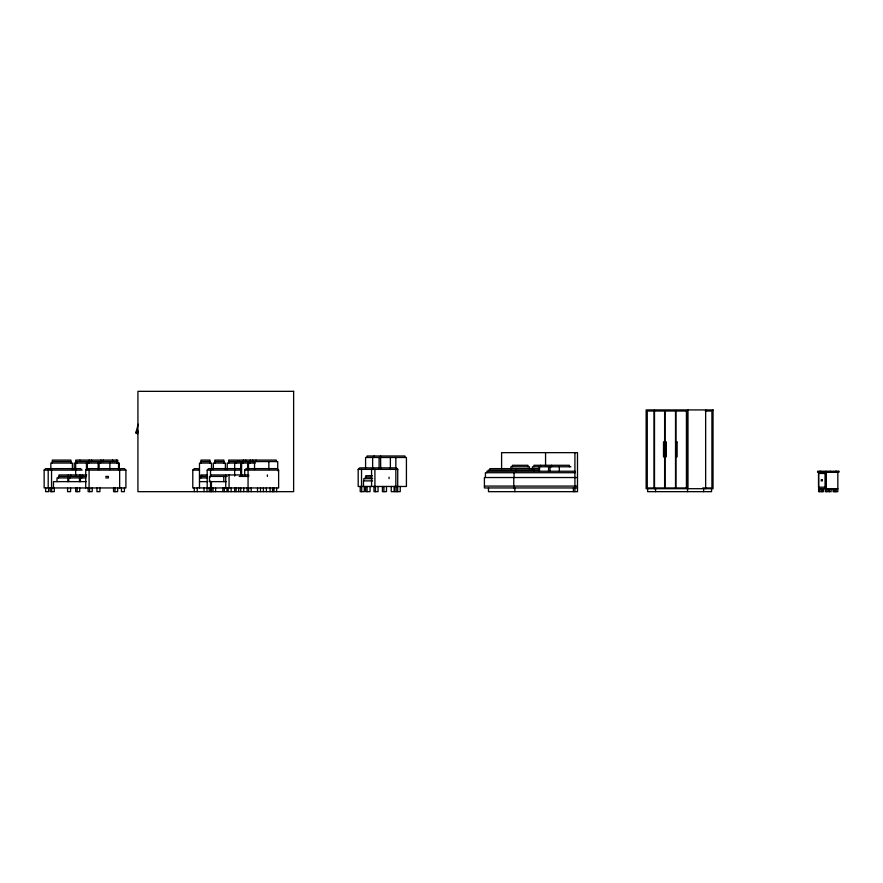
<?xml version="1.0" encoding="UTF-8"?>
<svg xmlns="http://www.w3.org/2000/svg" width="883" height="883" viewBox="0 0 883 883"><rect width="100%" height="100%" fill="white"/><g stroke="black" fill="none" stroke-linecap="round" stroke-linejoin="round"><path stroke-width="1.32" d="M138.19 424.226L135.783 433.2L137.505 433.663L138.201 431.103M119.216 470.109L120.706 468.63L124.426 468.63L125.905 470.109L125.905 487.946L44.15 487.946L44.15 470.109L45.64 468.63L49.36 468.63M85.728 487.946L85.728 470.109L87.218 468.63L118.167 468.63L119.647 470.109L119.647 487.946M192.792 470.109L194.282 468.63L197.991 468.63L199.481 470.109L192.792 470.109L192.792 487.946L210.706 487.946L210.706 491.665M207.185 470.109L208.675 468.63L239.613 468.63L241.103 470.109L207.185 470.109L207.185 487.946M244.712 475.606L244.712 470.109L246.202 468.63L277.152 468.63L278.631 470.109L278.631 487.946L211.423 487.946L211.423 481.632M365.584 468.023L365.584 457.482L406.423 457.482L406.423 486.467L358.189 486.467L358.189 469.37L359.679 467.88L396.279 467.88L397.758 469.37L397.67 491.665M373.056 467.88L371.566 469.37L371.566 486.467M705.34 411.025L711.919 411.025L711.919 487.946L702.702 487.946M52.329 461.566L70.905 461.566M75.739 461.566L117.031 461.566L117.031 463.056M200.96 461.566L210.011 461.566M214.834 461.566L223.885 461.566M228.719 461.566L277.726 461.566L277.726 470.782M255.22 463.056L227.229 463.056L227.229 469.557M570.915 466.776L532.438 466.776L532.46 470.109M539.745 468.63L489.855 468.63L489.855 470.109M358.189 469.37L397.758 469.37M44.15 470.109L82.108 470.109L80.629 468.63L49.691 468.63L48.201 470.109L48.201 487.946M85.728 470.109L125.905 470.109M244.712 470.109L278.631 470.109M539.789 470.109L488.376 470.109L488.376 471.235M574.988 471.235L486.919 471.235L486.919 472.714M575.12 472.714L485.429 472.714L485.429 477.548M86.744 474.955L59.04 474.955L59.04 476.434M207.428 474.955L200.96 474.955L200.971 477.924M372.251 475.694L365.816 475.694L365.816 477.173M199.481 476.058L202.152 476.058M86.435 476.434L58.499 476.434L58.499 477.924M105.728 476.434L108.377 476.434L108.377 477.924L105.728 477.924M200.96 476.434L207.428 476.434M227.141 476.423L209.492 476.423L209.492 481.632L226.434 481.632M239.271 476.423L248.697 476.423L248.697 474.944L210.971 474.944L210.971 476.423M371.92 477.173L365.275 477.173L365.275 478.652M577.493 477.537L484.414 477.537L484.414 487.946L577.493 487.946M85.883 477.924L57.02 477.924L57.02 481.632M199.481 477.924L207.494 477.924M372.571 478.652L363.796 478.652L363.796 480.882M372.571 480.882L363.465 480.882L363.465 486.467M86.291 481.632L53.477 481.632L53.477 487.946M199.481 481.632L207.715 481.632M484.414 486.091L577.493 486.091M818.629 488.696L837.835 488.696M136.07 432.129L137.803 432.593M837.835 472.35L837.835 491.665L833.066 491.665L833.066 488.696M836.598 471.235L836.598 472.35M836.223 488.696L836.223 491.665M835.671 471.235L835.671 472.35M835.296 488.696L835.296 491.665M833.994 488.696L833.994 491.665M831.146 488.696L831.146 491.665L828.607 491.665L828.607 488.696M830.484 471.235L830.484 472.35M829.534 488.696L829.534 491.665M827.857 488.696L827.857 491.665L825.329 491.665L825.329 488.696M826.245 472.35L826.245 491.665M825.98 471.235L825.98 472.35M825.053 473.454L825.053 487.206M823.398 488.696L823.398 491.665L818.629 491.665L818.629 472.35M822.47 488.696L822.47 491.665M821.168 488.696L821.168 491.665M820.804 471.235L820.804 472.35M819.865 471.235L819.865 472.35M819.556 488.696L819.556 491.665M711.555 488.696L711.555 491.665L647.636 491.665L647.636 488.696M705.649 409.922L705.649 488.696M703.608 488.696L703.608 491.665M687.945 409.922L687.945 488.696M687.526 488.696L687.526 491.665M686.422 411.025L686.422 487.946M675.892 411.025L675.892 487.946M675.528 411.025L675.528 487.946M664.998 411.025L664.998 487.946M664.623 411.025L664.623 487.946M655.572 488.696L655.572 491.665M654.502 409.922L654.502 488.696M654.093 411.025L654.093 487.946M574.921 452.648L574.921 491.665M573.42 487.946L573.42 491.665M569.425 466.776L569.425 465.286L533.928 465.286L533.928 466.776M559.336 466.776L559.336 471.235M551.522 465.286L551.522 466.776M550.032 466.776L550.032 471.235M548.553 466.776L548.553 471.235M545.562 452.648L545.562 466.103M540.749 465.286L540.749 466.776M539.27 466.776L539.27 471.235M533.939 470.109L533.939 471.235M529.469 469.005L529.469 466.776L510.882 466.776L510.882 469.005M527.979 466.776L527.979 465.286L512.372 465.286L512.372 466.776M516.246 470.109L516.246 471.235M514.855 487.946L514.855 491.665M514.049 472.714L514.049 477.548M513.774 477.537L513.774 487.946M501.599 468.796L501.599 452.648L577.493 452.648L577.493 491.665L488.476 491.665L488.476 487.946M404.944 457.482L404.944 455.992L367.074 455.992L367.074 457.482M400.231 486.467L400.231 491.665L394.569 491.665L394.569 486.467M396.18 486.467L396.18 491.665M395.838 457.482L395.838 486.467M394.215 486.467L394.215 491.665L391.235 491.665L391.235 486.467M390.374 457.471L390.374 469.072M389.072 477.173L389.072 478.652M386.489 486.467L386.489 491.665L382.427 491.665L382.427 486.467M383.917 486.467L383.917 491.665M380.595 455.992L380.705 469.072M379.105 457.482L379.105 468.023M378.034 486.467L378.034 491.665L373.973 491.665L373.973 486.467M375.463 486.467L375.463 491.665M374.911 469.37L374.911 486.467M374.127 455.992L374.127 457.471M372.648 457.471L372.648 469.072M370.054 486.467L370.054 491.665L365.606 491.665L365.606 486.467M367.074 486.467L367.074 491.665M364.282 486.467L364.282 491.665L360.22 491.665L360.22 486.467M361.71 486.467L361.71 491.665M361.533 469.37L361.533 486.467M276.611 487.946L276.611 491.665M276.247 461.566L276.247 460.076L238.907 460.087L238.907 461.566M274.028 487.946L274.028 491.665M273.057 487.946L273.057 491.665M272.538 487.946L272.538 491.665M270.088 487.946L270.088 491.665M268.851 461.566L268.851 469.469M267.372 474.944L267.372 476.423M266.379 487.946L266.379 491.665M263.399 487.946L263.399 491.665M260.507 487.946L260.507 491.665M257.527 487.946L257.527 491.665M256.037 460.076L256.037 461.566M254.547 461.566L254.547 469.557M252.781 460.087L252.781 461.566M251.18 487.946L251.18 491.665M250.364 460.087L250.364 461.566M250.021 461.566L250.021 463.056M248.531 463.056L248.531 469.557M248.598 487.946L248.598 491.665M248.068 470.109L248.068 487.946M247.615 463.056L247.615 469.557M247.119 487.946L247.119 491.665M245.849 460.087L245.849 461.566M243.708 487.946L243.708 491.665M243.432 460.087L243.432 461.566M243.079 461.566L243.079 463.056M241.6 463.056L241.6 476.058M240.673 463.056L240.673 476.058M240.728 487.946L240.728 491.665M238.697 487.946L238.697 491.665M237.759 461.566L237.759 460.087L228.719 460.087L228.719 463.056M236.158 461.566L236.158 463.056M236.125 487.946L236.125 491.665M234.668 463.056L234.668 476.058M234.646 487.946L234.646 491.665M231.147 487.946L231.147 491.665M229.072 474.944L229.072 487.946M228.178 487.946L228.178 491.665M226.92 487.946L226.92 491.665M225.728 474.944L225.728 487.946M225.375 469.557L225.375 463.056L213.355 463.056L213.355 469.557M224.348 487.946L224.348 491.665M223.885 463.056L223.885 460.087L214.834 460.087L214.845 463.056M223.796 476.423L223.796 481.632M222.858 487.946L222.858 491.665M215.584 487.946L215.584 491.665M213.013 487.946L213.013 491.665M211.501 469.557L211.501 463.056L199.481 463.056L199.481 487.946M211.523 487.946L211.523 491.665M210.529 470.109L210.529 476.975M210.529 481.092L210.529 487.946M210.011 463.056L210.011 460.087L200.96 460.087L200.971 463.056M209.216 487.946L209.216 491.665M206.997 487.946L206.997 491.665M204.017 487.946L204.017 491.665M197.251 487.946L197.251 491.665M194.282 487.946L194.282 491.665M124.415 487.946L124.415 491.665L121.446 491.665L121.446 487.946M119.216 469.557L119.216 463.056L74.249 463.056L74.249 469.557M118.521 463.056L118.521 469.557M117.726 463.056L117.737 460.087L75.739 460.087L75.739 463.056M117.616 487.946L117.616 491.665L113.554 491.665L113.554 487.946M116.711 460.087L116.711 461.566M115.044 487.946L115.044 491.665M112.627 460.087L112.627 461.566M109.867 463.056L109.867 469.557M103.333 460.087L103.333 461.566M100.916 460.087L100.916 461.566M100.574 461.566L100.574 463.056M99.911 487.946L99.911 491.665L96.942 491.665L96.942 487.946M99.095 463.056L99.095 469.557M98.156 463.056L98.156 469.557M92.196 487.946L92.196 491.665L88.134 491.665L88.134 487.946M91.622 460.087L91.622 461.566M89.613 487.946L89.613 491.665M89.205 460.087L89.205 461.566M89.084 470.109L89.084 487.946M88.863 461.566L88.863 463.056M87.384 463.056L87.384 469.557M86.457 463.056L86.457 469.557M82.45 474.955L82.45 476.434M81.909 476.434L81.909 477.924M80.419 477.924L80.419 481.632M80.033 474.955L80.033 476.434M79.923 460.087L79.923 461.566M79.713 487.946L79.713 491.665L75.651 491.665L75.651 487.946M79.503 477.924L79.503 481.632M77.163 461.566L77.163 463.056M77.141 487.946L77.141 491.665M75.673 463.056L75.673 476.058M72.395 469.557L72.395 463.056L50.839 463.056L50.839 469.557M70.905 463.056L70.905 460.087L52.329 460.087L52.329 463.056M70.75 474.955L70.75 476.434M70.563 487.946L70.563 491.665L67.583 491.665L67.583 487.946M70.21 476.434L70.21 477.924M68.719 477.924L68.719 481.632M68.333 474.955L68.333 476.434M67.792 477.924L67.792 481.632M54.282 487.946L54.282 491.665L50.232 491.665L50.232 487.946M51.711 487.946L51.711 491.665M51.545 470.109L51.545 487.946M48.609 487.946L48.609 491.665L45.64 491.665L45.64 487.946M293.631 391.335L137.925 391.335L137.925 491.665L293.631 491.665L293.631 391.335M713.034 409.922L646.146 409.922L646.146 488.696L713.034 488.696L713.034 409.922M687.382 411.025L647.261 411.025L647.261 487.946L687.382 487.946L687.382 411.025M664.06 442.052L663.508 442.052L663.508 456.919L664.06 456.919L664.06 442.052M666.113 442.052L665.55 442.052L665.55 456.919L666.113 456.919L666.113 442.052M677.018 442.052L676.444 442.052L676.444 456.919L677.018 456.919L677.018 442.052M838.85 471.235L817.614 471.235L817.614 472.35L838.85 472.35L838.85 471.235M825.693 473.454L818.552 473.454L818.552 487.206L825.693 487.206L825.693 473.454M822.349 479.778L821.234 479.778L821.234 480.882L822.349 480.882L822.349 479.778"/></g></svg>
